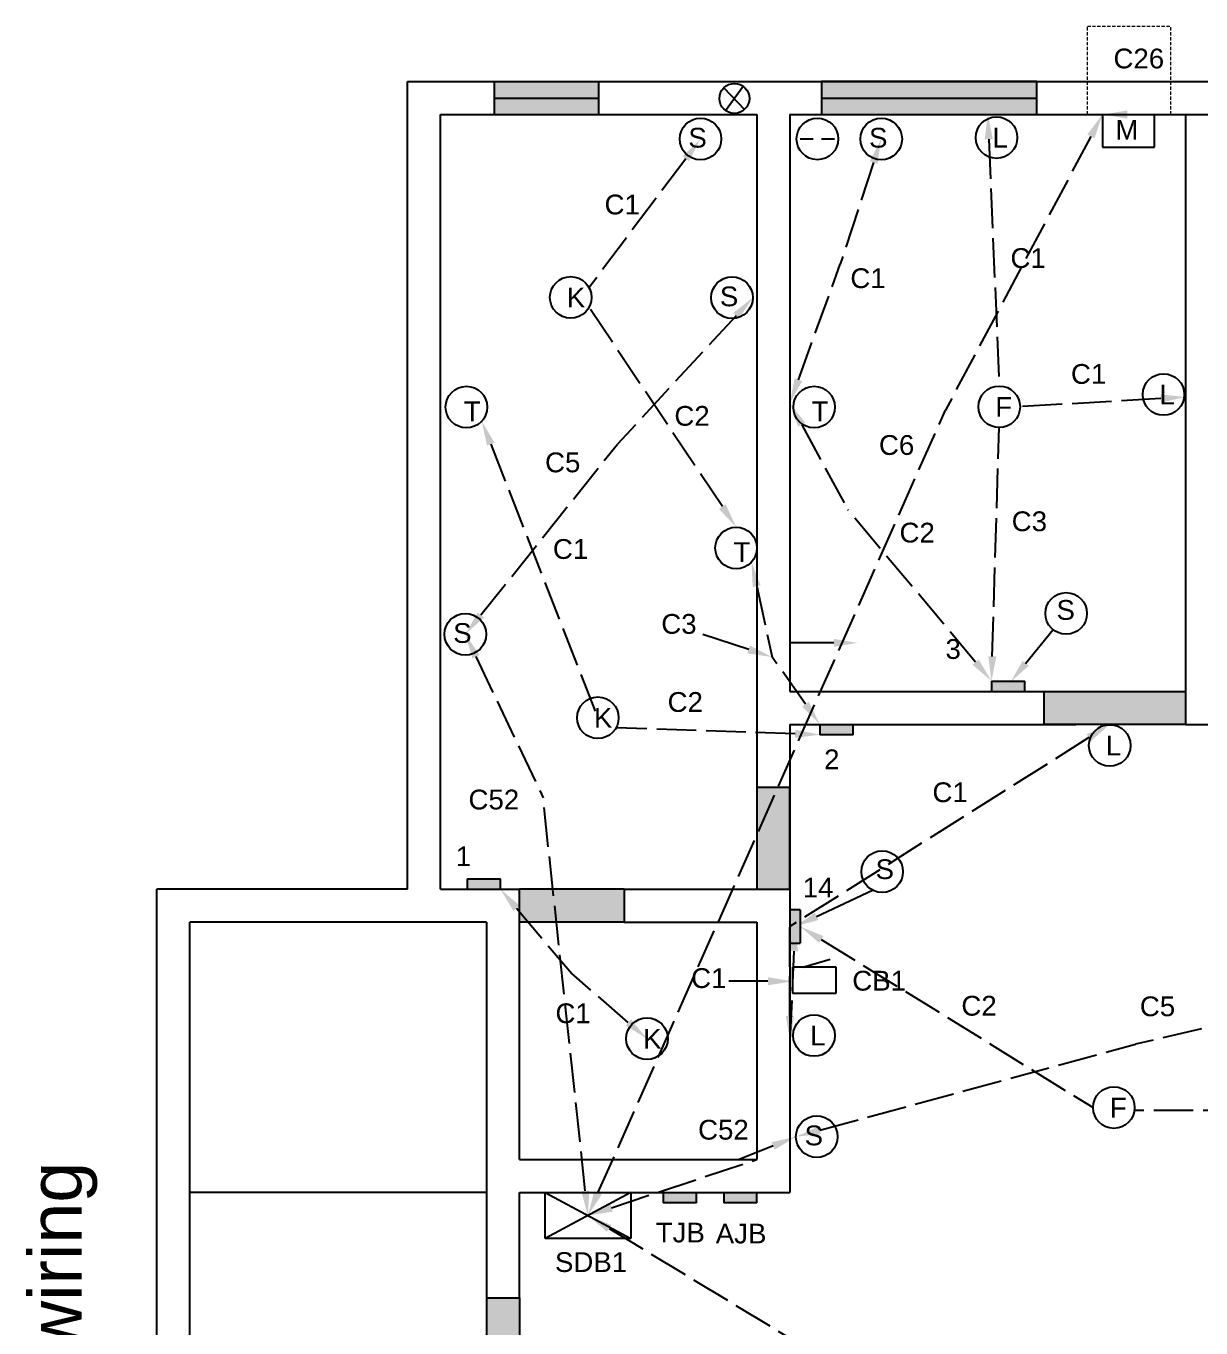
# Model space of a CAD drawing. Header units: inches. Extents: x 1145 to 1703, y 2182 to 2984.
# Drawn here: x 1145.2 to 1501.6, y 2588.6 to 2983.5 of the extents above; entities that cross this region are included whole.
import ezdxf
from ezdxf import colors
from ezdxf.entities.mleader import LeaderData, LeaderLine
from ezdxf.math import Vec2, Vec3

# ---------------------------------------------------------------- set-up
doc = ezdxf.new("R2010")
doc.units = ezdxf.units.IN
doc.header["$MEASUREMENT"] = 0
doc.linetypes.add('ACAD_ISO02W100', pattern=[15, 12, -3])
doc.linetypes.add('DASHEDX2', pattern=[1.5, 1, -0.5])
doc.layers.add('Layer1', color=7, linetype='DASHEDX2', lineweight=5)
doc.styles.get("Standard").update_dxf_attribs({"font": 'arial.ttf'})

msp = doc.modelspace()

# ---------------------------------------------------------------- hatches: boundary and pattern name
at = {"true_color": 0x7aafdf}
h = msp.add_hatch(color=143, dxfattribs=at)
h.dxf.hatch_style = 1
h.paths.add_polyline_path([(1318.93, 2961.66), (1287.2, 2961.66), (1287.2, 2956.66), (1318.93, 2956.66)])
h.paths.add_polyline_path([(1318.93, 2966.66), (1287.2, 2966.66), (1287.2, 2961.66), (1318.93, 2961.66)])
h.paths.add_polyline_path([(1451.81, 2966.66), (1386.49, 2966.66), (1386.49, 2961.66), (1451.81, 2961.66)])
h.paths.add_polyline_path([(1451.81, 2961.66), (1386.49, 2961.66), (1386.49, 2956.66), (1451.81, 2956.66)])
h.paths.add_polyline_path([(1619.29, 2966.66), (1561.09, 2966.66), (1561.09, 2961.66), (1619.29, 2961.66)])
h.paths.add_polyline_path([(1619.29, 2961.66), (1561.09, 2961.66), (1561.09, 2956.66), (1619.29, 2956.66)])
at = {"true_color": 0x939598}
h = msp.add_hatch(color=252, dxfattribs=at)
h.dxf.hatch_style = 1
h.paths.add_polyline_path([(1438.08, 2784.79), (1438.08, 2781.66), (1448.17, 2781.66), (1448.17, 2784.79)])
at = {"true_color": 0x727430}
h = msp.add_hatch(color=67, dxfattribs=at)
h.dxf.hatch_style = 1
h.paths.add_polyline_path([(1496.93, 2781.66), (1453.93, 2781.66), (1453.93, 2771.66), (1463.66, 2771.66), (1496.93, 2771.66), (1496.93, 2776.66)])
at = {"true_color": 0x939598}
h = msp.add_hatch(color=252, dxfattribs=at)
h.dxf.hatch_style = 1
h.paths.add_polyline_path([(1396.09, 2768.54), (1396.09, 2771.66), (1386, 2771.66), (1386, 2768.54)])
at = {"true_color": 0x727430}
h = msp.add_hatch(color=67, dxfattribs=at)
h.dxf.hatch_style = 1
h.paths.add_polyline_path([(1376.93, 2752.66), (1366.93, 2752.66), (1366.93, 2721.66), (1376.93, 2721.66)])
at = {"true_color": 0x939598}
h = msp.add_hatch(color=252, dxfattribs=at)
h.dxf.hatch_style = 1
h.paths.add_polyline_path([(1279.04, 2724.79), (1279.04, 2721.66), (1289.12, 2721.66), (1289.12, 2724.79)])
at = {"true_color": 0x727430}
h = msp.add_hatch(color=67, dxfattribs=at)
h.dxf.hatch_style = 1
h.paths.add_polyline_path([(1326.68, 2721.66), (1294.93, 2721.66), (1294.93, 2711.66), (1326.68, 2711.66)])
at = {"true_color": 0x939598}
h = msp.add_hatch(color=252, dxfattribs=at)
h.dxf.hatch_style = 1
h.paths.add_polyline_path([(1380.05, 2715.38), (1376.93, 2715.38), (1376.93, 2705.3), (1380.05, 2705.3)])
at = {"true_color": 0x727430}
h = msp.add_hatch(color=67, dxfattribs=at)
h.dxf.hatch_style = 1
h.paths.add_polyline_path([(1348.58, 2626.54), (1348.58, 2629.66), (1338.5, 2629.66), (1338.5, 2626.54)])
at = {"true_color": 0x7aafdf}
h = msp.add_hatch(color=143, dxfattribs=at)
h.dxf.hatch_style = 1
h.paths.add_polyline_path([(1366.93, 2626.54), (1366.93, 2629.66), (1356.84, 2629.66), (1356.84, 2626.54)])
at = {"true_color": 0x727430}
h = msp.add_hatch(color=67, dxfattribs=at)
h.dxf.hatch_style = 1
h.paths.add_polyline_path([(1294.93, 2573.59), (1284.93, 2573.59), (1284.93, 2518.66), (1294.93, 2518.66)])
h.paths.add_polyline_path([(1294.93, 2597.66), (1284.93, 2597.66), (1284.93, 2575.5), (1294.93, 2575.5)])

# ---------------------------------------------------------------- linework, layer by layer
for p, q in [((1260.93, 2721.66), (1260.93, 2966.66)), ((1260.93, 2966.66), (1702.93, 2966.66)), ((1287.2, 2966.66), (1287.2, 2956.66)), ((1318.93, 2956.66), (1318.93, 2966.66)), ((1386.49, 2966.66), (1386.49, 2956.66)), ((1386.49, 2966.66), (1451.81, 2966.66)), ((1451.81, 2966.66), (1386.49, 2966.66)), ((1386.49, 2966.66), (1451.81, 2966.66)), ((1451.81, 2966.66), (1386.49, 2966.66)), ((1386.49, 2966.66), (1451.81, 2966.66)), ((1451.81, 2966.66), (1386.49, 2966.66)), ((1386.49, 2966.66), (1451.81, 2966.66)), ((1451.81, 2956.66), (1451.81, 2966.66)), ((1356.9, 2964.8), (1363.18, 2958.24)), ((1357.38, 2957.9), (1362.72, 2965.25)), ((1287.2, 2961.66), (1318.93, 2961.66)), ((1386.49, 2961.66), (1451.81, 2961.66)), ((1270.93, 2721.66), (1270.93, 2956.66)), ((1270.93, 2956.66), (1366.93, 2956.66)), ((1366.93, 2956.66), (1366.93, 2752.66)), ((1376.93, 2956.66), (1376.93, 2781.66)), ((1376.93, 2956.66), (1496.93, 2956.66)), ((1471.73, 2956.66), (1471.73, 2946.8)), ((1487.55, 2946.8), (1487.55, 2956.66)), ((1496.93, 2956.66), (1496.93, 2776.66)), ((1380.03, 2949.26), (1384.02, 2949.26)), ((1386.49, 2949.26), (1390.48, 2949.26)), ((1471.73, 2946.8), (1487.55, 2946.8)), ((1438.08, 2784.79), (1438.08, 2781.66)), ((1438.08, 2784.79), (1448.17, 2784.79)), ((1448.17, 2781.66), (1448.17, 2784.79)), ((1376.93, 2781.66), (1453.93, 2781.66)), ((1453.93, 2781.66), (1453.93, 2771.66)), ((1453.93, 2781.66), (1496.93, 2781.66)), ((1496.93, 2776.66), (1496.93, 2771.66)), ((1376.93, 2771.66), (1453.93, 2771.66)), ((1376.93, 2771.66), (1376.93, 2752.66)), ((1386, 2771.66), (1386, 2768.54)), ((1396.09, 2768.54), (1396.09, 2771.66)), ((1496.93, 2771.66), (1453.93, 2771.66)), ((1453.93, 2771.66), (1463.66, 2771.66)), ((1463.66, 2771.66), (1453.93, 2771.66)), ((1463.66, 2771.66), (1453.93, 2771.66)), ((1453.93, 2771.66), (1463.66, 2771.66)), ((1463.66, 2771.66), (1453.93, 2771.66)), ((1496.93, 2771.66), (1506.93, 2771.66)), ((1396.09, 2768.54), (1386, 2768.54)), ((1366.93, 2752.66), (1376.93, 2752.66)), ((1366.93, 2752.66), (1366.93, 2721.66)), ((1376.93, 2752.66), (1376.93, 2721.66)), ((1376.93, 2721.66), (1376.93, 2752.66)), ((1376.93, 2752.66), (1376.93, 2721.66)), ((1376.93, 2721.66), (1376.93, 2752.66)), ((1260.93, 2721.66), (1184.93, 2721.66)), ((1184.93, 2198.66), (1184.93, 2721.66)), ((1270.93, 2721.66), (1294.93, 2721.66)), ((1279.04, 2724.79), (1279.04, 2721.66)), ((1279.04, 2724.79), (1289.12, 2724.79)), ((1289.12, 2721.66), (1289.12, 2724.79)), ((1294.93, 2639.66), (1294.93, 2721.66)), ((1326.68, 2721.66), (1294.93, 2721.66)), ((1326.68, 2721.66), (1326.68, 2711.66)), ((1326.68, 2721.66), (1376.93, 2721.66)), ((1376.93, 2721.66), (1376.93, 2629.66)), ((1380.05, 2715.38), (1376.93, 2715.38)), ((1380.05, 2715.38), (1380.05, 2705.3)), ((1284.93, 2711.66), (1194.93, 2711.66)), ((1194.93, 2208.66), (1194.93, 2711.66)), ((1284.93, 2711.66), (1284.93, 2597.66)), ((1326.68, 2711.66), (1294.93, 2711.66)), ((1326.68, 2711.66), (1366.93, 2711.66)), ((1366.93, 2711.66), (1366.93, 2639.66)), ((1376.93, 2705.3), (1380.05, 2705.3)), ((1377.74, 2697.96), (1377.74, 2690.1)), ((1390.94, 2697.96), (1377.74, 2697.96)), ((1380.86, 2697.96), (1389.16, 2700.48)), ((1390.94, 2690.1), (1390.94, 2697.96)), ((1377.74, 2690.1), (1390.94, 2690.1)), ((1294.93, 2639.66), (1366.93, 2639.66)), ((1284.93, 2629.66), (1194.93, 2629.66)), ((1294.93, 2597.66), (1294.93, 2629.66)), ((1294.93, 2629.66), (1376.93, 2629.66)), ((1302.69, 2615.68), (1302.69, 2629.66)), ((1302.69, 2629.66), (1328.63, 2615.68)), ((1328.63, 2629.66), (1302.69, 2615.68)), ((1328.63, 2629.66), (1328.63, 2615.68)), ((1338.5, 2629.66), (1338.5, 2626.54)), ((1348.58, 2626.54), (1338.5, 2626.54)), ((1348.58, 2626.54), (1348.58, 2629.66)), ((1356.84, 2629.66), (1356.84, 2626.54)), ((1366.93, 2626.54), (1356.84, 2626.54)), ((1366.93, 2626.54), (1366.93, 2629.66)), ((1328.63, 2615.68), (1302.69, 2615.68)), ((1284.93, 2597.66), (1294.93, 2597.66)), ((1284.93, 2597.66), (1284.93, 2575.5)), ((1294.93, 2597.66), (1294.93, 2575.5))]:
    msp.add_line(p, q)
at = {"linetype": 'ByBlock', "lineweight": -2}
msp.add_line((1381.42, 2796.39), (1376.93, 2796.39), dxfattribs=at)
for points in [[(1448.43, 2790.17), (1456.75, 2800.42)], [(1390.25, 2796.39), (1381.42, 2796.39)], [(1385.01, 2713.4), (1402.01, 2721.37)]]:
    msp.add_lwpolyline(points, dxfattribs=at)
for centre, radius in [((1360.08, 2961.56), 4.54), ((1349.81, 2949.25), 6.31), ((1385.27, 2949.26), 6.31), ((1404.63, 2949.25), 6.31), ((1439.59, 2949.66), 6.31), ((1310.44, 2901.19), 6.31), ((1359.37, 2901.11), 6.31), ((1490.25, 2871.73), 6.31), ((1278.81, 2867.91), 6.31), ((1384.28, 2867.91), 6.31), ((1440.42, 2868), 6.31), ((1360.61, 2825.17), 6.31), ((1460.72, 2805.31), 6.31), ((1278.48, 2798.99), 6.31), ((1318.67, 2773.66), 6.31), ((1473.94, 2765.26), 6.31), ((1404.91, 2726.98), 6.31), ((1333.58, 2676.31), 6.31), ((1384.24, 2677.28), 6.31), ((1475.18, 2655.42), 6.31), ((1385.07, 2646.58), 6.31)]:
    msp.add_circle(centre, radius)
for points in [[(1390.25, 2797.59), (1397.45, 2796.39), (1390.25, 2795.19)], [(1449.36, 2789.42), (1443.89, 2784.58), (1447.5, 2790.93)], [(1385.52, 2712.31), (1378.49, 2710.34), (1384.5, 2714.49)]]:
    msp.add_solid(points)
at = {"layer": 'Layer1'}
for p, q in [((1467.16, 2956.66), (1467.16, 2983.51)), ((1467.16, 2983.51), (1492.44, 2983.51)), ((1492.44, 2956.66), (1492.44, 2983.51))]:
    msp.add_line(p, q, dxfattribs=at)

# ---------------------------------------------------------------- texts
at = {"char_height": 6, "attachment_point": 1}
for s, width, insert in [('{\\C116;\\c3434259;C26}', 8.5023, (1475.07, 2976.66)), ('{\\C116;\\c3434259;M}', 8.5023, (1475.64, 2955.04)), ('S', 8.5023, (1346.12, 2952.63)), ('S', 8.5023, (1400.93, 2952.63)), ('L', 8.5023, (1438.38, 2952.63)), ('C1', 8.5023, (1320.7, 2932.37)), ('C1', 8.5023, (1443.82, 2916.12)), ('C1', 8.5023, (1395.26, 2910.01)), ('K', 8.5023, (1309.24, 2904.17)), ('{\\C9;\\c11196847;S}', 8.5023, (1355.67, 2904.5)), ('C1', 8.5023, (1462.17, 2880.97)), ('L', 8.5023, (1489.04, 2874.7)), ('T', 8.5023, (1278.02, 2869.64)), ('C2', 8.5023, (1341.88, 2868.25)), ('T', 8.5023, (1383.49, 2869.64)), ('F', 8.5023, (1439.21, 2870.97)), ('{\\C116;\\c3434259;C6}', 8.5023, (1403.93, 2859.41)), ('{\\C116;\\c3434259;C5}', 8.5023, (1302.65, 2854.14)), ('C3', 8.5023, (1444.2, 2836.27)), ('C2', 12.7079, (1410.17, 2832.83)), ('C1', 8.5023, (1305.03, 2827.86)), ('T', 8.5023, (1359.82, 2826.9)), ('S', 8.5023, (1457.78, 2809.38)), ('C3', 8.5023, (1337.91, 2805.14)), ('{\\C9;\\c11196847;S}', 8.5023, (1274.78, 2802.38)), ('{\\C244;\\c1973145;3}', 8.5023, (1424.12, 2797.52)), ('C2', 8.5023, (1339.82, 2781.45)), ('K', 8.5023, (1317.47, 2776.64)), ('L', 8.5023, (1472.73, 2768.23)), ('{\\C244;\\c1973145;2}', 8.5023, (1387.3, 2764.06)), ('C1', 8.5023, (1420.16, 2754.07)), ('{\\C116;\\c3434259;C52}', 8.5023, (1279.43, 2751.86)), ('{\\C244;\\c1973145;1}', 8.5023, (1275.56, 2734.65)), ('S', 8.5023, (1402.91, 2730.73)), ('{\\C244;\\c1973145;14}', 8.5023, (1380.82, 2725.18)), ('C1', 8.5023, (1346.97, 2697.69)), ('{\\C143;\\c14659450;CB1}', 8.5023, (1395.84, 2696.9)), ('C1', 8.5023, (1305.8, 2687.02)), ('C2', 12.7079, (1428.93, 2689.31)), ('{\\C116;\\c3434259;C5}', 8.5023, (1483.07, 2689.13)), ('K', 8.5023, (1332.38, 2679.28)), ('L', 8.5023, (1383.04, 2680.26)), ('F', 8.5023, (1473.98, 2658.39)), ('{\\C116;\\c3434259;C52}', 8.5023, (1349.07, 2651.7)), ('{\\C9;\\c11196847;S}', 8.5023, (1381.38, 2649.96)), ('{\\C67;\\c3175538;TJB}', 8.5023, (1336.23, 2620.5)), ('{\\C152;\\c12285479;AJB}', 8.5023, (1354.43, 2620.2)), ('{\\C244;\\c1973145;SDB1}', 8.5023, (1305.66, 2611.54))]:
    msp.add_mtext_dynamic_manual_height_columns(s, width=width, gutter_width=1, heights=[0], dxfattribs=dict(at, insert=insert))
at = {"insert": (1146.08, 2205.44), "char_height": 16, "attachment_point": 1, "rotation": 90}
msp.add_mtext_dynamic_manual_height_columns('Conduit Layout- Layer 2 : Heavy load wiring', width=518.32, gutter_width=1, heights=[37.35], dxfattribs=at)

# ---------------------------------------------------------------- leaders
ml = msp.add_multileader_mtext('Standard')
ml.set_content('')
ml.set_leader_properties(color=92, linetype='ACAD_ISO02W100')
ml.build(insert=Vec2(0, 0))
ml.multileader.update_dxf_attribs({"has_dogleg": 0, "dogleg_length": 0.36, "arrow_head_size": 7.5, "scale": 30})
ctx = ml.context
ctx.base_point, ctx.scale, ctx.char_height, ctx.arrow_head_size, ctx.landing_gap_size, ctx.plane_origin = Vec3(1413.65, 2866.96), 30, 5.4, 7.5, 2.7, Vec3(1315.66, 2622.67)
notes = []
notes.append((ctx, [(1, (1, 1, 0), (1434.89, 2866.96), (-1, 0), 10.8, [(0, [(1315.66, 2622.67)], 0, []), (1, [(1471.73, 2956.66)], 0, [])])]))
ctx.mtext, ml.multileader.dxf.content_type = None, 0
ml = msp.add_multileader_mtext('Standard')
ml.set_content('')
ml.set_leader_properties(linetype='ACAD_ISO02W100')
ml.build(insert=Vec2(0, 0))
ml.multileader.update_dxf_attribs({"has_dogleg": 0, "dogleg_length": 0.36, "arrow_head_size": 7.5, "scale": 30})
ctx = ml.context
ctx.base_point, ctx.scale, ctx.char_height, ctx.arrow_head_size, ctx.landing_gap_size, ctx.plane_origin = Vec3(1429.98, 2874.3), 30, 5.4, 7.5, 2.7, Vec3(1436.93, 2956.66)
notes.append((ctx, [(0, (1, 1, 0), (1429.62, 2874.3), (1, 0), 10.8, [(0, [(1436.93, 2956.66)], 0, [])])]))
ctx.mtext, ml.multileader.dxf.content_type = None, 0
ml = msp.add_multileader_mtext('Standard')
ml.set_content('')
ml.set_leader_properties(color=92, linetype='ACAD_ISO02W100')
ml.build(insert=Vec2(0, 0))
ml.multileader.update_dxf_attribs({"has_dogleg": 0, "dogleg_length": 0.36, "arrow_head_size": 7.5, "scale": 30})
ctx = ml.context
ctx.base_point, ctx.scale, ctx.char_height, ctx.arrow_head_size, ctx.landing_gap_size, ctx.plane_origin = Vec3(1496.49, 2956.66), 30, 5.4, 7.5, 2.7, Vec3(1471.73, 2956.66)
notes.append((ctx, [(0, (1, 1, 0), (1496.13, 2956.66), (1, 0), 10.8, [(0, [(1471.73, 2956.66)], 0, [])])]))
ctx.mtext, ml.multileader.dxf.content_type = None, 0
ml = msp.add_multileader_mtext('Standard')
ml.set_content('')
ml.set_leader_properties(linetype='ACAD_ISO02W100')
ml.build(insert=Vec2(0, 0))
ml.multileader.update_dxf_attribs({"has_dogleg": 0, "dogleg_length": 0.36, "arrow_head_size": 7.5, "scale": 30})
ctx = ml.context
ctx.base_point, ctx.scale, ctx.char_height, ctx.arrow_head_size, ctx.landing_gap_size, ctx.plane_origin = Vec3(1331.43, 2910.43), 30, 5.4, 7.5, 2.7, Vec3(1349.81, 2949.25)
notes.append((ctx, [(0, (1, 1, 0), (1326.81, 2904.17), (-1, 0), 10.8, [(0, [(1349.81, 2949.25)], 0, [])])]))
ctx.mtext, ml.multileader.dxf.content_type = None, 0
ml = msp.add_multileader_mtext('Standard')
ml.set_content('')
ml.set_leader_properties(linetype='ACAD_ISO02W100')
ml.build(insert=Vec2(0, 0))
ml.multileader.update_dxf_attribs({"has_dogleg": 0, "dogleg_length": 0.36, "arrow_head_size": 7.5, "scale": 30})
ctx = ml.context
ctx.base_point, ctx.scale, ctx.char_height, ctx.arrow_head_size, ctx.landing_gap_size, ctx.plane_origin = Vec3(1403.36, 2905.31), 30, 5.4, 7.5, 2.7, Vec3(1404.63, 2949.25)
notes.append((ctx, [(0, (1, 1, 0), (1403, 2911.27), (-1, 0), 10.8, [(0, [(1404.63, 2949.25)], 0, [])])]))
ctx.mtext, ml.multileader.dxf.content_type = None, 0
ml = msp.add_multileader_mtext('Standard')
ml.set_content('')
ml.set_leader_properties(linetype='ACAD_ISO02W100')
ml.build(insert=Vec2(0, 0))
ml.multileader.update_dxf_attribs({"has_dogleg": 0, "dogleg_length": 0.36, "arrow_head_size": 7.5, "scale": 30})
ctx = ml.context
ctx.base_point, ctx.scale, ctx.char_height, ctx.arrow_head_size, ctx.landing_gap_size, ctx.plane_origin = Vec3(1381.76, 2911.27), 30, 5.4, 7.5, 2.7, Vec3(1376.93, 2869.16)
notes.append((ctx, [(0, (1, 1, 0), (1381.4, 2911.27), (1, 0), 10.8, [(0, [(1376.93, 2869.16)], 0, [])])]))
ctx.mtext, ml.multileader.dxf.content_type = None, 0
ml = msp.add_multileader_mtext('Standard')
ml.set_content('')
ml.set_leader_properties(color=92, linetype='ACAD_ISO02W100')
ml.build(insert=Vec2(0, 0))
ml.multileader.update_dxf_attribs({"has_dogleg": 0, "dogleg_length": 0.36, "arrow_head_size": 7.5, "scale": 30})
ctx = ml.context
ctx.base_point, ctx.scale, ctx.char_height, ctx.arrow_head_size, ctx.landing_gap_size, ctx.plane_origin = Vec3(1324.6, 2856.67), 30, 5.4, 7.5, 2.7, Vec3(1278.48, 2798.99)
notes.append((ctx, [(1, (1, 1, 0), (1335.4, 2856.67), (-1, 0), 10.8, [(0, [(1278.48, 2798.99)], 0, []), (1, [(1365.67, 2901.11)], 0, [])])]))
ctx.mtext, ml.multileader.dxf.content_type = None, 0
ml = msp.add_multileader_mtext('Standard')
ml.set_content('')
ml.set_leader_properties(linetype='ACAD_ISO02W100')
ml.build(insert=Vec2(0, 0))
ml.multileader.update_dxf_attribs({"has_dogleg": 0, "dogleg_length": 0.36, "arrow_head_size": 7.5, "scale": 30})
ctx = ml.context
ctx.base_point, ctx.scale, ctx.char_height, ctx.arrow_head_size, ctx.landing_gap_size, ctx.plane_origin = Vec3(1330.72, 2898.17), 30, 5.4, 7.5, 2.7, Vec3(1360.61, 2831.48)
notes.append((ctx, [(0, (1, 1, 0), (1326.78, 2898.17), (-1, 0), 10.8, [(0, [(1360.61, 2831.48)], 0, [])])]))
ctx.mtext, ml.multileader.dxf.content_type = None, 0
ml = msp.add_multileader_mtext('Standard')
ml.set_content('')
ml.set_leader_properties(linetype='ACAD_ISO02W100')
ml.build(insert=Vec2(0, 0))
ml.multileader.update_dxf_attribs({"has_dogleg": 0, "dogleg_length": 0.36, "arrow_head_size": 7.5, "scale": 30})
ctx = ml.context
ctx.base_point, ctx.scale, ctx.char_height, ctx.arrow_head_size, ctx.landing_gap_size, ctx.plane_origin = Vec3(1457.88, 2867.43), 30, 5.4, 7.5, 2.7, Vec3(1496.93, 2870.97)
notes.append((ctx, [(0, (1, 1, 0), (1457.52, 2868), (-1, 0), 10.8, [(0, [(1496.93, 2870.97)], 0, [])])]))
ctx.mtext, ml.multileader.dxf.content_type = None, 0
ml = msp.add_multileader_mtext('Standard')
ml.set_content('')
ml.set_leader_properties(linetype='ACAD_ISO02W100')
ml.build(insert=Vec2(0, 0))
ml.multileader.update_dxf_attribs({"has_dogleg": 0, "dogleg_length": 0.36, "arrow_head_size": 7.5, "scale": 30})
ctx = ml.context
ctx.base_point, ctx.scale, ctx.char_height, ctx.arrow_head_size, ctx.landing_gap_size, ctx.plane_origin = Vec3(1384.05, 2850.06), 30, 5.4, 7.5, 2.7, Vec3(1376.93, 2869.16)
notes.append((ctx, [(0, (1, 1, 0), (1383.69, 2836.76), (1, 0), 10.8, [(0, [(1376.93, 2869.16)], 0, [])])]))
ctx.mtext, ml.multileader.dxf.content_type = None, 0
ml = msp.add_multileader_mtext('Standard')
ml.set_content('')
ml.set_leader_properties(linetype='ACAD_ISO02W100')
ml.build(insert=Vec2(0, 0))
ml.multileader.update_dxf_attribs({"has_dogleg": 0, "dogleg_length": 0.36, "arrow_head_size": 7.5, "scale": 30})
ctx = ml.context
ctx.base_point, ctx.scale, ctx.char_height, ctx.arrow_head_size, ctx.landing_gap_size, ctx.plane_origin = Vec3(1308.23, 2773.66), 30, 5.4, 7.5, 2.7, Vec3(1283.45, 2863.64)
notes.append((ctx, [(0, (1, 1, 0), (1307.87, 2773.66), (1, 0), 10.8, [(0, [(1283.45, 2863.64)], 0, [])])]))
ctx.mtext, ml.multileader.dxf.content_type = None, 0
ml = msp.add_multileader_mtext('Standard')
ml.set_content('')
ml.set_leader_properties(linetype='ACAD_ISO02W100')
ml.build(insert=Vec2(0, 0))
ml.multileader.update_dxf_attribs({"has_dogleg": 0, "dogleg_length": 0.36, "arrow_head_size": 7.5, "scale": 30})
ctx = ml.context
ctx.base_point, ctx.scale, ctx.char_height, ctx.arrow_head_size, ctx.landing_gap_size, ctx.plane_origin = Vec3(1429.98, 2861.69), 30, 5.4, 7.5, 2.7, Vec3(1438.08, 2784.79)
notes.append((ctx, [(0, (1, 1, 0), (1429.62, 2861.69), (1, 0), 10.8, [(0, [(1438.08, 2784.79)], 0, [])])]))
ctx.mtext, ml.multileader.dxf.content_type = None, 0
ml = msp.add_multileader_mtext('Standard')
ml.set_content('')
ml.set_leader_properties(linetype='ACAD_ISO02W100')
ml.build(insert=Vec2(0, 0))
ml.multileader.update_dxf_attribs({"has_dogleg": 0, "dogleg_length": 0.36, "arrow_head_size": 7.5, "scale": 30})
ctx = ml.context
ctx.base_point, ctx.scale, ctx.char_height, ctx.arrow_head_size, ctx.landing_gap_size, ctx.plane_origin = Vec3(1405.65, 2836.76), 30, 5.4, 7.5, 2.7, Vec3(1438.08, 2784.79)
notes.append((ctx, [(0, (1, 1, 0), (1405.29, 2836.76), (-1, 0), 10.8, [(0, [(1438.08, 2784.79)], 0, [])])]))
ctx.mtext, ml.multileader.dxf.content_type = None, 0
ml = msp.add_multileader_mtext('Standard')
ml.set_content('')
ml.set_leader_properties(linetype='ACAD_ISO02W100')
ml.build(insert=Vec2(0, 0))
ml.multileader.update_dxf_attribs({"has_dogleg": 0, "dogleg_length": 0.36, "arrow_head_size": 7.5, "scale": 30})
ctx = ml.context
ctx.base_point, ctx.scale, ctx.char_height, ctx.arrow_head_size, ctx.landing_gap_size, ctx.plane_origin = Vec3(1361.11, 2792.06), 30, 5.4, 7.5, 2.7, Vec3(1365.25, 2820.9)
notes.append((ctx, [(0, (1, 1, 0), (1360.75, 2792.06), (1, 0), 10.8, [(0, [(1365.25, 2820.9)], 0, [])])]))
ctx.mtext, ml.multileader.dxf.content_type = None, 0
ml = msp.add_multileader_mtext('Standard')
ml.set_content('')
ml.set_leader_properties(color=92, linetype='ACAD_ISO02W100')
ml.build(insert=Vec2(0, 0))
ml.multileader.update_dxf_attribs({"has_dogleg": 0, "dogleg_length": 0.36, "arrow_head_size": 7.5, "scale": 30})
ctx = ml.context
ctx.base_point, ctx.scale, ctx.char_height, ctx.arrow_head_size, ctx.landing_gap_size, ctx.plane_origin = Vec3(1302.05, 2749.41), 30, 5.4, 7.5, 2.7, Vec3(1315.66, 2622.67)
notes.append((ctx, [(1, (1, 1, 0), (1291.25, 2749.41), (1, 0), 10.8, [(0, [(1315.66, 2622.67)], 0, []), (1, [(1278.48, 2798.99)], 0, [])])]))
ctx.mtext, ml.multileader.dxf.content_type = None, 0
ml = msp.add_multileader_mtext('Standard')
ml.set_content('')
ml.set_leader_properties(linetype='ByLayer')
ml.build(insert=Vec2(0, 0))
ml.multileader.update_dxf_attribs({"has_dogleg": 0, "dogleg_length": 0.36, "arrow_head_size": 7.5, "scale": 30})
ctx = ml.context
ctx.base_point, ctx.scale, ctx.char_height, ctx.arrow_head_size, ctx.landing_gap_size, ctx.plane_origin = Vec3(1361.69, 2798.94), 30, 5.4, 7.5, 2.7, Vec3(1371.55, 2792.06)
notes.append((ctx, [(0, (1, 1, 0), (1361.33, 2798.94), (-1, 0), 10.8, [(0, [(1371.55, 2792.06)], 0, [])])]))
ctx.mtext, ml.multileader.dxf.content_type = None, 0
ml = msp.add_multileader_mtext('Standard')
ml.set_content('')
ml.set_leader_properties(linetype='ACAD_ISO02W100')
ml.build(insert=Vec2(0, 0))
ml.multileader.update_dxf_attribs({"has_dogleg": 0, "dogleg_length": 0.36, "arrow_head_size": 7.5, "scale": 30})
ctx = ml.context
ctx.base_point, ctx.scale, ctx.char_height, ctx.arrow_head_size, ctx.landing_gap_size, ctx.plane_origin = Vec3(1382.71, 2792.06), 30, 5.4, 7.5, 2.7, Vec3(1386, 2771.66)
notes.append((ctx, [(0, (1, 1, 0), (1382.35, 2792.06), (-1, 0), 10.8, [(0, [(1386, 2771.66)], 0, [])])]))
ctx.mtext, ml.multileader.dxf.content_type = None, 0
ml = msp.add_multileader_mtext('Standard')
ml.set_content('')
ml.set_leader_properties(linetype='ACAD_ISO02W100')
ml.build(insert=Vec2(0, 0))
ml.multileader.update_dxf_attribs({"has_dogleg": 0, "dogleg_length": 0.36, "arrow_head_size": 7.5, "scale": 30})
ctx = ml.context
ctx.base_point, ctx.scale, ctx.char_height, ctx.arrow_head_size, ctx.landing_gap_size, ctx.plane_origin = Vec3(1335.37, 2770.64), 30, 5.4, 7.5, 2.7, Vec3(1386, 2768.54)
notes.append((ctx, [(0, (1, 1, 0), (1335.01, 2770.64), (-1, 0), 10.8, [(0, [(1386, 2768.54)], 0, [])])]))
ctx.mtext, ml.multileader.dxf.content_type = None, 0
ml = msp.add_multileader_mtext('Standard')
ml.set_content('')
ml.set_leader_properties(linetype='ACAD_ISO02W100')
ml.build(insert=Vec2(0, 0))
ml.multileader.update_dxf_attribs({"has_dogleg": 0, "dogleg_length": 0.36, "arrow_head_size": 7.5, "scale": 30})
ctx = ml.context
ctx.base_point, ctx.scale, ctx.char_height, ctx.arrow_head_size, ctx.landing_gap_size, ctx.plane_origin = Vec3(1386.6, 2710.34), 30, 5.4, 7.5, 2.7, Vec3(1473.94, 2771.66)
notes.append((ctx, [(0, (1, 1, 0), (1387.73, 2710.34), (-1, 0), 10.8, [(0, [(1473.94, 2771.66)], 0, [])])]))
ctx.mtext, ml.multileader.dxf.content_type = None, 0
ml = msp.add_multileader_mtext('Standard')
ml.set_content('')
ml.set_leader_properties(linetype='ACAD_ISO02W100')
ml.build(insert=Vec2(0, 0))
ml.multileader.update_dxf_attribs({"has_dogleg": 0, "dogleg_length": 0.36, "arrow_head_size": 7.5, "scale": 30})
ctx = ml.context
ctx.base_point, ctx.scale, ctx.char_height, ctx.arrow_head_size, ctx.landing_gap_size, ctx.plane_origin = Vec3(1300.32, 2696.06), 30, 5.4, 7.5, 2.7, Vec3(1289.12, 2721.66)
notes.append((ctx, [(0, (1, 1, 0), (1299.96, 2696.06), (1, 0), 10.8, [(0, [(1289.12, 2721.66)], 0, [])])]))
ctx.mtext, ml.multileader.dxf.content_type = None, 0
ml = msp.add_multileader_mtext('Standard')
ml.set_content('')
ml.set_leader_properties(linetype='ACAD_ISO02W100')
ml.build(insert=Vec2(0, 0))
ml.multileader.update_dxf_attribs({"has_dogleg": 0, "dogleg_length": 0.36, "arrow_head_size": 7.5, "scale": 30})
ctx = ml.context
ctx.base_point, ctx.scale, ctx.char_height, ctx.arrow_head_size, ctx.landing_gap_size, ctx.plane_origin = Vec3(1366.49, 2710.34), 30, 5.4, 7.5, 2.7, Vec3(1376.93, 2675.66)
notes.append((ctx, [(0, (1, 1, 0), (1366.13, 2710.34), (1, 0), 10.8, [(0, [(1376.93, 2675.66)], 0, [])])]))
ctx.mtext, ml.multileader.dxf.content_type = None, 0
ml = msp.add_multileader_mtext('Standard')
ml.set_content('')
ml.set_leader_properties(linetype='ACAD_ISO02W100')
ml.build(insert=Vec2(0, 0))
ml.multileader.update_dxf_attribs({"has_dogleg": 0, "dogleg_length": 0.36, "arrow_head_size": 7.5, "scale": 30})
ctx = ml.context
ctx.base_point, ctx.scale, ctx.char_height, ctx.arrow_head_size, ctx.landing_gap_size, ctx.plane_origin = Vec3(1388.09, 2675.66), 30, 5.4, 7.5, 2.7, Vec3(1378.49, 2710.34)
notes.append((ctx, [(0, (1, 1, 0), (1387.73, 2675.66), (-1, 0), 10.8, [(0, [(1378.49, 2710.34)], 0, [])])]))
ctx.mtext, ml.multileader.dxf.content_type = None, 0
ml = msp.add_multileader_mtext('Standard')
ml.set_content('')
ml.set_leader_properties(linetype='ACAD_ISO02W100')
ml.build(insert=Vec2(0, 0))
ml.multileader.update_dxf_attribs({"has_dogleg": 0, "dogleg_length": 0.36, "arrow_head_size": 7.5, "scale": 30})
ctx = ml.context
ctx.base_point, ctx.scale, ctx.char_height, ctx.arrow_head_size, ctx.landing_gap_size, ctx.plane_origin = Vec3(1458.44, 2655.42), 30, 5.4, 7.5, 2.7, Vec3(1380.05, 2710.34)
notes.append((ctx, [(0, (1, 1, 0), (1458.08, 2655.42), (1, 0), 10.8, [(0, [(1380.05, 2710.34)], 0, [])])]))
ctx.mtext, ml.multileader.dxf.content_type = None, 0
ml = msp.add_multileader_mtext('Standard')
ml.set_content('')
ml.set_leader_properties(linetype='ACAD_ISO02W100')
ml.build(insert=Vec2(0, 0))
ml.multileader.update_dxf_attribs({"has_dogleg": 0, "dogleg_length": 0.36, "arrow_head_size": 7.5, "scale": 30})
ctx = ml.context
ctx.base_point, ctx.scale, ctx.char_height, ctx.arrow_head_size, ctx.landing_gap_size, ctx.plane_origin = Vec3(1327.07, 2692.4), 30, 5.4, 7.5, 2.7, Vec3(1333.58, 2676.31)
notes.append((ctx, [(0, (1, 1, 0), (1321.56, 2696.06), (-1, 0), 10.8, [(0, [(1333.58, 2676.31)], 0, [])])]))
ctx.mtext, ml.multileader.dxf.content_type = None, 0
ml = msp.add_multileader_mtext('Standard')
ml.set_content('')
ml.set_leader_properties(linetype='ByLayer')
ml.build(insert=Vec2(0, 0))
ml.multileader.update_dxf_attribs({"has_dogleg": 0, "dogleg_length": 0.36, "arrow_head_size": 7.5, "scale": 30})
ctx = ml.context
ctx.base_point, ctx.scale, ctx.char_height, ctx.arrow_head_size, ctx.landing_gap_size, ctx.plane_origin = Vec3(1369.57, 2693.73), 30, 5.4, 7.5, 2.7, Vec3(1377.74, 2693.73)
notes.append((ctx, [(0, (1, 1, 0), (1369.21, 2693.73), (-1, 0), 10.8, [(0, [(1377.74, 2693.73)], 0, [])])]))
ctx.mtext, ml.multileader.dxf.content_type = None, 0
ml = msp.add_multileader_mtext('Standard')
ml.set_content('')
ml.set_leader_properties(color=92, linetype='ACAD_ISO02W100')
ml.build(insert=Vec2(0, 0))
ml.multileader.update_dxf_attribs({"has_dogleg": 0, "dogleg_length": 0.36, "arrow_head_size": 7.5, "scale": 30})
ctx = ml.context
ctx.base_point, ctx.scale, ctx.char_height, ctx.arrow_head_size, ctx.landing_gap_size, ctx.plane_origin = Vec3(1491.8, 2674.65), 30, 5.4, 7.5, 2.7, Vec3(1567.45, 2694.71)
notes.append((ctx, [(0, (1, 1, 0), (1492.58, 2674.65), (-1, 0), 10.8, [(0, [(1567.45, 2694.71)], 0, [])])]))
ctx.mtext, ml.multileader.dxf.content_type = None, 0
ml = msp.add_multileader_mtext('Standard')
ml.set_content('')
ml.set_leader_properties(color=92, linetype='ACAD_ISO02W100')
ml.build(insert=Vec2(0, 0))
ml.multileader.update_dxf_attribs({"has_dogleg": 0, "dogleg_length": 0.36, "arrow_head_size": 7.5, "scale": 30})
ctx = ml.context
ctx.base_point, ctx.scale, ctx.char_height, ctx.arrow_head_size, ctx.landing_gap_size, ctx.plane_origin = Vec3(1471.34, 2674.65), 30, 5.4, 7.5, 2.7, Vec3(1378.77, 2646.58)
notes.append((ctx, [(0, (1, 1, 0), (1470.98, 2674.65), (1, 0), 10.8, [(0, [(1378.77, 2646.58)], 0, [])])]))
ctx.mtext, ml.multileader.dxf.content_type = None, 0
ml = msp.add_multileader_mtext('Standard')
ml.set_content('')
ml.set_leader_properties(linetype='ACAD_ISO02W100')
ml.build(insert=Vec2(0, 0))
ml.multileader.update_dxf_attribs({"has_dogleg": 0, "dogleg_length": 0.36, "arrow_head_size": 7.5, "scale": 30})
ctx = ml.context
ctx.base_point, ctx.scale, ctx.char_height, ctx.arrow_head_size, ctx.landing_gap_size, ctx.plane_origin = Vec3(1492.59, 2654.55), 30, 5.4, 7.5, 2.7, Vec3(1566.79, 2654.55)
notes.append((ctx, [(0, (1, 1, 0), (1492.23, 2654.55), (-1, 0), 10.8, [(0, [(1566.79, 2654.55)], 0, [])])]))
ctx.mtext, ml.multileader.dxf.content_type = None, 0
ml = msp.add_multileader_mtext('Standard')
ml.set_content('')
ml.set_leader_properties(color=92, linetype='ACAD_ISO02W100')
ml.build(insert=Vec2(0, 0))
ml.multileader.update_dxf_attribs({"has_dogleg": 0, "dogleg_length": 0.36, "arrow_head_size": 7.5, "scale": 30})
ctx = ml.context
ctx.base_point, ctx.scale, ctx.char_height, ctx.arrow_head_size, ctx.landing_gap_size, ctx.plane_origin = Vec3(1374.28, 2639.66), 30, 5.4, 7.5, 2.7, Vec3(1378.77, 2646.58)
notes.append((ctx, [(0, (1, 1, 0), (1372.34, 2639.66), (-1, 0), 10.8, [(0, [(1378.77, 2646.58)], 0, [])])]))
ctx.mtext, ml.multileader.dxf.content_type = None, 0
ml = msp.add_multileader_mtext('Standard')
ml.set_content('')
ml.set_leader_properties(color=92, linetype='ACAD_ISO02W100')
ml.build(insert=Vec2(0, 0))
ml.multileader.update_dxf_attribs({"has_dogleg": 0, "dogleg_length": 0.36, "arrow_head_size": 7.5, "scale": 30})
ctx = ml.context
ctx.base_point, ctx.scale, ctx.char_height, ctx.arrow_head_size, ctx.landing_gap_size, ctx.plane_origin = Vec3(1356.49, 2639.66), 30, 5.4, 7.5, 2.7, Vec3(1315.66, 2622.67)
notes.append((ctx, [(0, (1, 1, 0), (1356.13, 2639.66), (1, 0), 10.8, [(0, [(1315.66, 2622.67)], 0, [])])]))
ctx.mtext, ml.multileader.dxf.content_type = None, 0
ml = msp.add_multileader_mtext('Standard')
ml.set_content('')
ml.set_leader_properties(color=92, linetype='ACAD_ISO02W100')
ml.build(insert=Vec2(0, 0))
ml.multileader.update_dxf_attribs({"has_dogleg": 0, "dogleg_length": 0.36, "arrow_head_size": 7.5, "scale": 30})
ctx = ml.context
ctx.base_point, ctx.scale, ctx.char_height, ctx.arrow_head_size, ctx.landing_gap_size, ctx.plane_origin = Vec3(1445.49, 2537.46), 30, 5.4, 7.5, 2.7, Vec3(1315.66, 2622.67)
notes.append((ctx, [(0, (1, 1, 0), (1445.13, 2537.46), (1, 0), 10.8, [(0, [(1315.66, 2622.67)], 0, [])])]))
ctx.mtext, ml.multileader.dxf.content_type = None, 0
for ctx, leaders in notes:
    for number, flags, end, landing, length, lines in leaders:
        leader = LeaderData()
        leader.index, (leader.has_last_leader_line, leader.has_dogleg_vector, leader.attachment_direction) = number, flags
        leader.last_leader_point, leader.dogleg_vector, leader.dogleg_length = Vec3(end), Vec3(landing), length
        for number, points, colour, breaks in lines:
            line = LeaderLine()
            line.index, line.vertices, line.color, line.breaks = number, Vec3.list(points), colors.encode_raw_color(colour), breaks
            leader.lines.append(line)
        ctx.leaders.append(leader)

doc.saveas('drawing.dxf')
